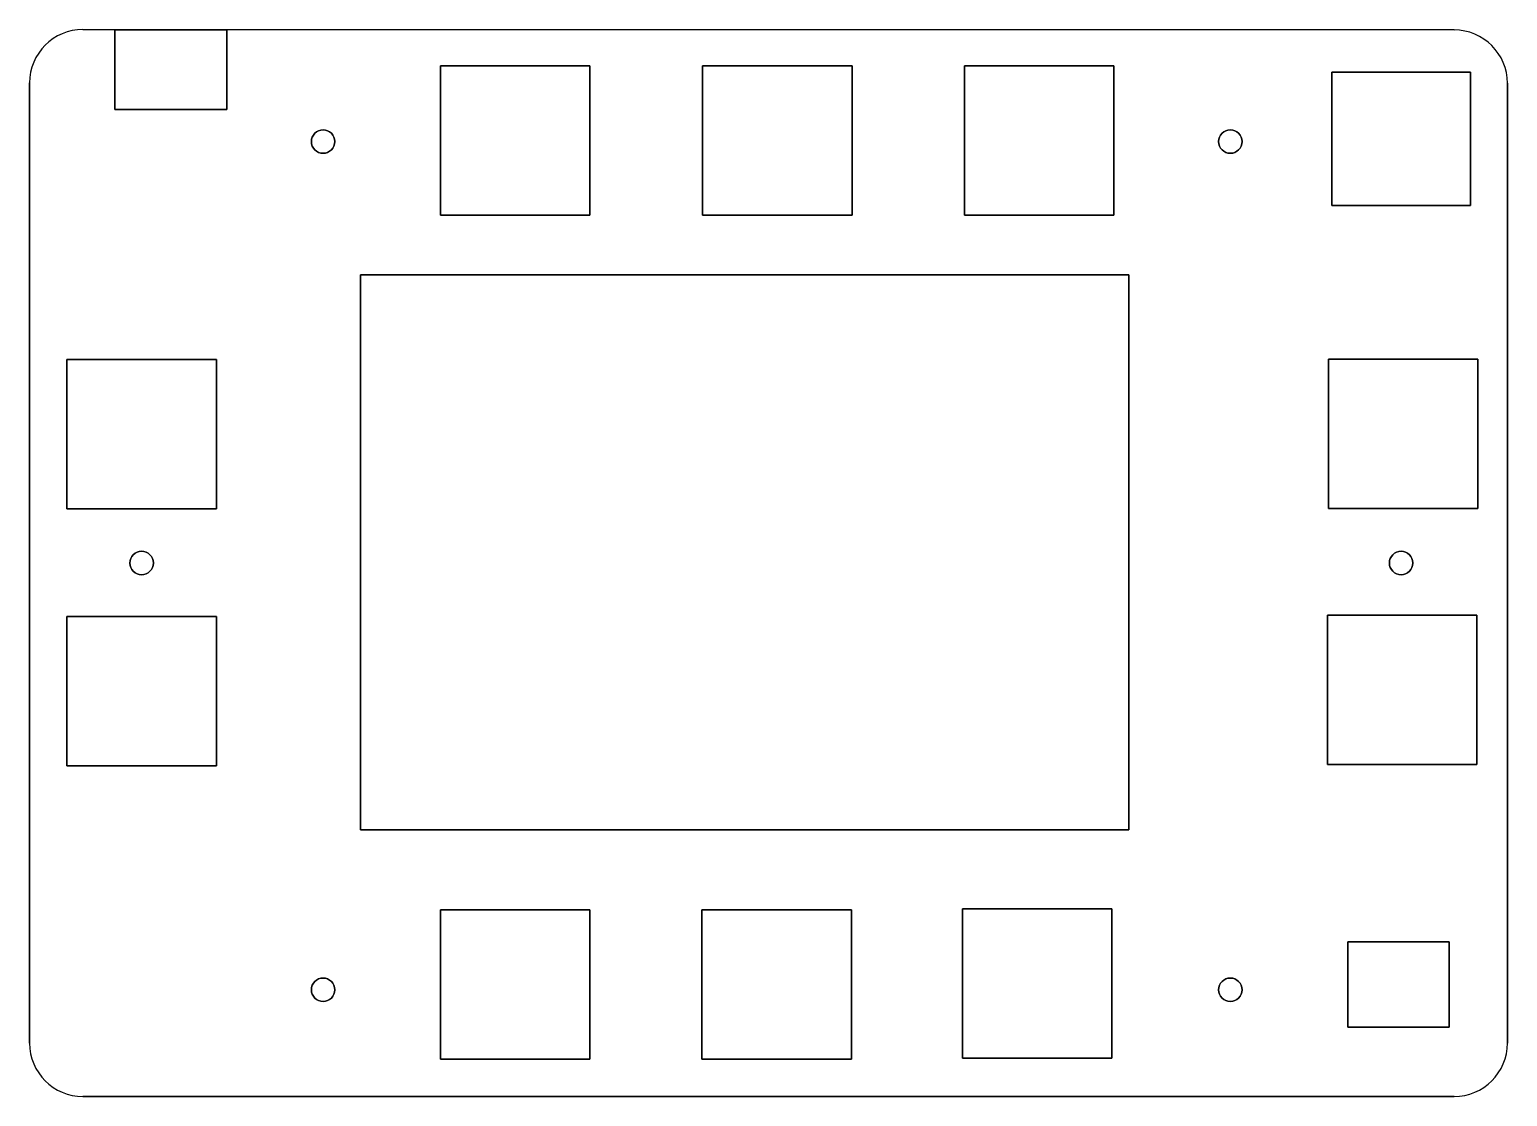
# Model space of a CAD drawing. Extents: x 80 to 218, y -150 to -50.
import ezdxf

# ---------------------------------------------------------------- set-up
doc = ezdxf.new("R2010")
doc.units = 0
doc.layers.add('body_0', color=7, linetype='CONTINUOUS')

msp = doc.modelspace()

# ---------------------------------------------------------------- linework, layer by layer
at = {"layer": 'body_0'}
for p, q in [((85, -50, 10), (85, -50, 13)), ((85, -50, 10), (213.464466, -50.035534, 10)), ((213.464466, -50.035534, 13), (85, -50, 13)), ((98.484308, -50.017767, 10), (87.999998, -50.017767, 10)), ((87.999998, -50.017767, 13), (98.484308, -50.017767, 13)), ((87.999998, -50.017767, 13), (87.999998, -50.017767, 10)), ((87.999998, -50.017767, 10), (87.999998, -57.499999, 10)), ((87.999998, -57.499999, 13), (87.999998, -50.017767, 13)), ((98.484308, -57.499999, 10), (98.484308, -50.017767, 10)), ((98.484308, -50.017767, 13), (98.484308, -57.499999, 13)), ((98.484308, -50.017767, 13), (98.484308, -50.017767, 10)), ((213.464466, -50.035534, 10), (213.464466, -50.035534, 13)), ((132.499997, -53.399999, 10), (118.499997, -53.399999, 10)), ((118.499997, -53.399999, 13), (132.499997, -53.399999, 13)), ((118.499997, -53.399999, 13), (118.499997, -53.399999, 10)), ((118.499997, -53.399999, 10), (118.499997, -67.399999, 10)), ((118.499997, -67.399999, 13), (118.499997, -53.399999, 13)), ((132.499997, -53.399999, 13), (132.499997, -53.399999, 10)), ((132.499997, -67.399999, 10), (132.499997, -53.399999, 10)), ((132.499997, -53.399999, 13), (132.499997, -67.399999, 13)), ((157.063669, -53.40999, 10), (143.063669, -53.40999, 10)), ((143.063669, -53.40999, 13), (157.063669, -53.40999, 13)), ((143.063669, -53.40999, 13), (143.063669, -53.40999, 10)), ((143.063669, -53.40999, 10), (143.063669, -67.40999, 10)), ((143.063669, -67.40999, 13), (143.063669, -53.40999, 13)), ((157.063669, -67.40999, 10), (157.063669, -53.40999, 10)), ((157.063669, -53.40999, 13), (157.063669, -67.40999, 13)), ((157.063669, -53.40999, 13), (157.063669, -53.40999, 10)), ((181.599996, -53.399999, 10), (167.599996, -53.399999, 10)), ((167.599996, -53.399999, 13), (181.599996, -53.399999, 13)), ((167.599996, -53.399999, 13), (167.599996, -53.399999, 10)), ((167.599996, -53.399999, 10), (167.599996, -67.399999, 10)), ((167.599996, -67.399999, 13), (167.599996, -53.399999, 13)), ((181.599996, -67.399999, 10), (181.599996, -53.399999, 10)), ((181.599996, -53.399999, 13), (181.599996, -67.399999, 13)), ((181.599996, -53.399999, 13), (181.599996, -53.399999, 10)), ((215.000003, -54.000001, 10), (202.000003, -54.000001, 10)), ((202.000003, -54.000001, 13), (215.000003, -54.000001, 13)), ((202.000003, -54.000001, 13), (202.000003, -54.000001, 10)), ((202.000003, -54.000001, 10), (202.000003, -66.500001, 10)), ((202.000003, -66.500001, 13), (202.000003, -54.000001, 13)), ((215.000003, -66.500001, 10), (215.000003, -54.000001, 10)), ((215.000003, -54.000001, 13), (215.000003, -66.500001, 13)), ((215.000003, -54.000001, 13), (215.000003, -54.000001, 10)), ((80, -145, 10), (80, -55, 10)), ((80, -55, 13), (80, -145, 13)), ((80, -55, 10), (80, -55, 13)), ((218.464466, -55.035534, 10), (218.464466, -55.035534, 13)), ((218.464466, -55.035534, 10), (218.464466, -145, 10)), ((218.464466, -145, 13), (218.464466, -55.035534, 13)), ((87.999998, -57.499999, 10), (98.484308, -57.499999, 10)), ((87.999998, -57.499999, 13), (87.999998, -57.499999, 10)), ((98.484308, -57.499999, 13), (87.999998, -57.499999, 13)), ((98.484308, -57.499999, 13), (98.484308, -57.499999, 10)), ((106.4, -60.5, 10), (106.4, -60.5, 13)), ((191.4, -60.5, 10), (191.4, -60.5, 13)), ((118.499997, -67.399999, 13), (118.499997, -67.399999, 10)), ((118.499997, -67.399999, 10), (132.499997, -67.399999, 10)), ((132.499997, -67.399999, 13), (118.499997, -67.399999, 13)), ((132.499997, -67.399999, 13), (132.499997, -67.399999, 10)), ((143.063669, -67.40999, 13), (143.063669, -67.40999, 10)), ((143.063669, -67.40999, 10), (157.063669, -67.40999, 10)), ((157.063669, -67.40999, 13), (143.063669, -67.40999, 13)), ((157.063669, -67.40999, 13), (157.063669, -67.40999, 10)), ((167.599996, -67.399999, 13), (167.599996, -67.399999, 10)), ((167.599996, -67.399999, 10), (181.599996, -67.399999, 10)), ((181.599996, -67.399999, 13), (167.599996, -67.399999, 13)), ((181.599996, -67.399999, 13), (181.599996, -67.399999, 10)), ((202.000003, -66.500001, 10), (215.000003, -66.500001, 10)), ((202.000003, -66.500001, 13), (202.000003, -66.500001, 10)), ((215.000003, -66.500001, 13), (202.000003, -66.500001, 13)), ((215.000003, -66.500001, 13), (215.000003, -66.500001, 10)), ((183.000003, -73.000001, 10), (111.000002, -73.000001, 10)), ((111.000002, -73.000001, 13), (183.000003, -73.000001, 13)), ((111.000002, -73.000001, 13), (111.000002, -73.000001, 10)), ((111.000002, -73.000001, 10), (111.000002, -125.000002, 10)), ((111.000002, -125.000002, 13), (111.000002, -73.000001, 13)), ((183.000003, -73.000001, 13), (183.000003, -73.000001, 10)), ((183.000003, -125.000002, 10), (183.000003, -73.000001, 10)), ((183.000003, -73.000001, 13), (183.000003, -125.000002, 13)), ((97.5, -80.912383, 10), (83.5, -80.912383, 10)), ((83.5, -80.912383, 13), (97.5, -80.912383, 13)), ((83.5, -80.912383, 13), (83.5, -80.912383, 10)), ((83.5, -80.912383, 10), (83.5, -94.912383, 10)), ((83.5, -94.912383, 13), (83.5, -80.912383, 13)), ((97.5, -80.912383, 13), (97.5, -80.912383, 10)), ((97.5, -94.912383, 10), (97.5, -80.912383, 10)), ((97.5, -80.912383, 13), (97.5, -94.912383, 13)), ((215.699995, -80.899998, 10), (201.699995, -80.899998, 10)), ((201.699995, -80.899998, 13), (215.699995, -80.899998, 13)), ((201.699995, -80.899998, 13), (201.699995, -80.899998, 10)), ((201.699995, -80.899998, 10), (201.699995, -94.899998, 10)), ((201.699995, -94.899998, 13), (201.699995, -80.899998, 13)), ((215.699995, -94.899998, 10), (215.699995, -80.899998, 10)), ((215.699995, -80.899998, 13), (215.699995, -94.899998, 13)), ((215.699995, -80.899998, 13), (215.699995, -80.899998, 10)), ((83.5, -94.912383, 13), (83.5, -94.912383, 10)), ((83.5, -94.912383, 10), (97.5, -94.912383, 10)), ((97.5, -94.912383, 13), (83.5, -94.912383, 13)), ((97.5, -94.912383, 13), (97.5, -94.912383, 10)), ((201.699995, -94.899998, 13), (201.699995, -94.899998, 10)), ((201.699995, -94.899998, 10), (215.699995, -94.899998, 10)), ((215.699995, -94.899998, 13), (201.699995, -94.899998, 13)), ((215.699995, -94.899998, 13), (215.699995, -94.899998, 10)), ((89.4, -100, 10), (89.4, -100, 13)), ((207.4, -100, 10), (207.4, -100, 13)), ((97.500001, -105.000002, 10), (83.500001, -105.000002, 10)), ((83.500001, -105.000002, 13), (97.500001, -105.000002, 13)), ((83.500001, -105.000002, 13), (83.500001, -105.000002, 10)), ((83.500001, -105.000002, 10), (83.500001, -119.000002, 10)), ((83.500001, -119.000002, 13), (83.500001, -105.000002, 13)), ((97.500001, -119.000002, 10), (97.500001, -105.000002, 10)), ((97.500001, -105.000002, 13), (97.500001, -119.000002, 13)), ((97.500001, -105.000002, 13), (97.500001, -105.000002, 10)), ((215.599995, -104.899997, 10), (201.599995, -104.899997, 10)), ((201.599995, -104.899997, 13), (215.599995, -104.899997, 13)), ((201.599995, -104.899997, 13), (201.599995, -104.899997, 10)), ((201.599995, -104.899997, 10), (201.599995, -118.899997, 10)), ((201.599995, -118.899997, 13), (201.599995, -104.899997, 13)), ((215.599995, -118.899997, 10), (215.599995, -104.899997, 10)), ((215.599995, -104.899997, 13), (215.599995, -118.899997, 13)), ((215.599995, -104.899997, 13), (215.599995, -104.899997, 10)), ((83.500001, -119.000002, 13), (83.500001, -119.000002, 10)), ((83.500001, -119.000002, 10), (97.500001, -119.000002, 10)), ((97.500001, -119.000002, 13), (83.500001, -119.000002, 13)), ((97.500001, -119.000002, 13), (97.500001, -119.000002, 10)), ((201.599995, -118.899997, 13), (201.599995, -118.899997, 10)), ((201.599995, -118.899997, 10), (215.599995, -118.899997, 10)), ((215.599995, -118.899997, 13), (201.599995, -118.899997, 13)), ((215.599995, -118.899997, 13), (215.599995, -118.899997, 10)), ((111.000002, -125.000002, 13), (111.000002, -125.000002, 10)), ((111.000002, -125.000002, 10), (183.000003, -125.000002, 10)), ((183.000003, -125.000002, 13), (111.000002, -125.000002, 13)), ((183.000003, -125.000002, 13), (183.000003, -125.000002, 10)), ((132.499997, -132.499997, 10), (118.499997, -132.499997, 10)), ((118.499997, -132.499997, 13), (132.499997, -132.499997, 13)), ((118.499997, -132.499997, 13), (118.499997, -132.499997, 10)), ((118.499997, -132.499997, 10), (118.499997, -146.499997, 10)), ((118.499997, -146.499997, 13), (118.499997, -132.499997, 13)), ((132.499997, -146.499997, 10), (132.499997, -132.499997, 10)), ((132.499997, -132.499997, 13), (132.499997, -146.499997, 13)), ((132.499997, -132.499997, 13), (132.499997, -132.499997, 10)), ((156.999997, -132.499997, 10), (142.999997, -132.499997, 10)), ((142.999997, -132.499997, 13), (156.999997, -132.499997, 13)), ((142.999997, -132.499997, 13), (142.999997, -132.499997, 10)), ((142.999997, -132.499997, 10), (142.999997, -146.499997, 10)), ((142.999997, -146.499997, 13), (142.999997, -132.499997, 13)), ((156.999997, -146.499997, 10), (156.999997, -132.499997, 10)), ((156.999997, -132.499997, 13), (156.999997, -146.499997, 13)), ((156.999997, -132.499997, 13), (156.999997, -132.499997, 10)), ((181.399996, -132.399997, 10), (167.399996, -132.399997, 10)), ((167.399996, -132.399997, 13), (181.399996, -132.399997, 13)), ((167.399996, -132.399997, 13), (167.399996, -132.399997, 10)), ((167.399996, -132.399997, 10), (167.399996, -146.399997, 10)), ((167.399996, -146.399997, 13), (167.399996, -132.399997, 13)), ((181.399996, -146.399997, 10), (181.399996, -132.399997, 10)), ((181.399996, -132.399997, 13), (181.399996, -146.399997, 13)), ((181.399996, -132.399997, 13), (181.399996, -132.399997, 10)), ((213.000003, -135.500002, 10), (203.500003, -135.500002, 10)), ((203.500003, -135.500002, 13), (213.000003, -135.500002, 13)), ((203.500003, -135.500002, 13), (203.500003, -135.500002, 10)), ((203.500003, -135.500002, 10), (203.500003, -143.500002, 10)), ((203.500003, -143.500002, 13), (203.500003, -135.500002, 13)), ((213.000003, -135.500002, 13), (213.000003, -135.500002, 10)), ((213.000003, -143.500002, 10), (213.000003, -135.500002, 10)), ((213.000003, -135.500002, 13), (213.000003, -143.500002, 13)), ((106.4, -140, 10), (106.4, -140, 13)), ((191.4, -140, 10), (191.4, -140, 13)), ((203.500003, -143.500002, 13), (203.500003, -143.500002, 10)), ((203.500003, -143.500002, 10), (213.000003, -143.500002, 10)), ((213.000003, -143.500002, 13), (203.500003, -143.500002, 13)), ((213.000003, -143.500002, 13), (213.000003, -143.500002, 10)), ((80, -145, 10), (80, -145, 13)), ((218.464466, -145, 10), (218.464466, -145, 13)), ((118.499997, -146.499997, 13), (118.499997, -146.499997, 10)), ((118.499997, -146.499997, 10), (132.499997, -146.499997, 10)), ((132.499997, -146.499997, 13), (118.499997, -146.499997, 13)), ((132.499997, -146.499997, 13), (132.499997, -146.499997, 10)), ((142.999997, -146.499997, 13), (142.999997, -146.499997, 10)), ((142.999997, -146.499997, 10), (156.999997, -146.499997, 10)), ((156.999997, -146.499997, 13), (142.999997, -146.499997, 13)), ((156.999997, -146.499997, 13), (156.999997, -146.499997, 10)), ((167.399996, -146.399997, 13), (167.399996, -146.399997, 10)), ((167.399996, -146.399997, 10), (181.399996, -146.399997, 10)), ((181.399996, -146.399997, 13), (167.399996, -146.399997, 13)), ((181.399996, -146.399997, 13), (181.399996, -146.399997, 10)), ((213.464466, -150, 10), (85, -150, 10)), ((85, -150, 13), (213.464466, -150, 13)), ((85, -150, 10), (85, -150, 13)), ((213.464466, -150, 10), (213.464466, -150, 13))]:
    msp.add_line(p, q, dxfattribs=at)
for centre, major_axis, end_param in [((85, -55, 10), (0, 5), 1.570796), ((85, -55, 13), (0, 5), 1.570796), ((213.464466, -55.035534, 10), (5, 0), 1.570796), ((213.464466, -55.035534, 13), (5, 0), 1.570796), ((107.5, -60.5, 10), (1.1, 0), 6.283185), ((192.5, -60.5, 10), (1.1, 0), 6.283185), ((90.5, -100, 10), (1.1, 0), 6.283185), ((208.5, -100, 10), (1.1, 0), 6.283185), ((107.5, -140, 10), (1.1, 0), 6.283185), ((192.5, -140, 10), (1.1, 0), 6.283185), ((85, -145, 10), (-5, 0), 1.570796), ((85, -145, 13), (-5, 0), 1.570796), ((213.464466, -145, 10), (0, -5), 1.570796), ((213.464466, -145, 13), (0, -5), 1.570796)]:
    msp.add_ellipse(centre, major_axis=major_axis, ratio=1, start_param=0, end_param=end_param, dxfattribs=at)
at = {"layer": 'body_0', "extrusion": (0, 0, -1)}
for centre in [(107.5, -60.5, 13), (192.5, -60.5, 13), (90.5, -100, 13), (208.5, -100, 13), (107.5, -140, 13), (192.5, -140, 13)]:
    msp.add_ellipse(centre, major_axis=(1.1, 0), ratio=1, start_param=0, end_param=6.283185, dxfattribs=at)

doc.saveas('drawing.dxf')
